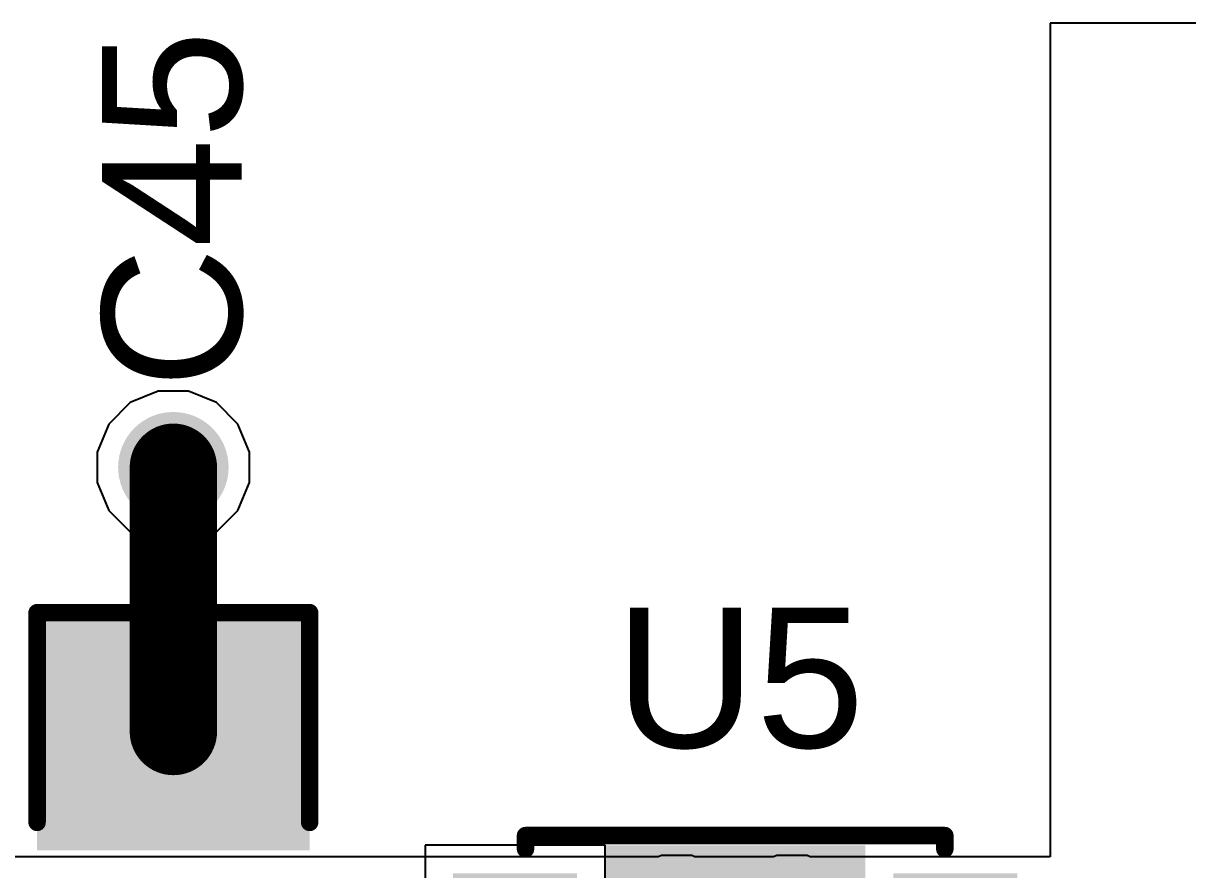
# Model space of a CAD drawing. Header units: inches. Extents: x -5 to 5328, y -4 to 5281.
# Drawn here: x 16.78 to 25.24, y 4.43 to 10.58 of the extents above; entities that cross this region are included whole.
import ezdxf

# ---------------------------------------------------------------- set-up
doc = ezdxf.new("R2010")
doc.units = ezdxf.units.IN
for name, color, linetype in [('Bottom Layer', 5, 'Continuous'), ('Bottom Solder', 6, 'Continuous'), ('Drill Drawing', 1, 'Continuous'), ('Layer 1', 16, 'Continuous'), ('Layer 2', 76, 'Continuous'), ('Top Layer', 1, 'Continuous'), ('Top Overlay', 2, 'Continuous'), ('Top Paste', 8, 'Continuous'), ('Top Solder', 216, 'Continuous'), ('Via Holes', 16, 'Continuous')]:
    doc.layers.add(name, color=color, linetype=linetype)
doc.styles.add('Arial', font='', dxfattribs={"height": 0.2})
doc.styles.get('Arial').set_extended_font_data('Arial')

# ---------------------------------------------------------------- blocks, each defined once
blk = doc.blocks.new('DFN_6_3_3__10')
at = {"layer": 'Top Layer'}
for points in [[(-1.2001, 1.2), (-1.2001, 0.7), (-2.0001, 0.7), (-2.0001, 1.2)], [(2.0001, 1.2), (2.0001, 0.7), (1.2001, 0.7), (1.2001, 1.2)], [(0.7749, 1.15), (0.7749, -1.15), (-0.7751, -1.15), (-0.7751, 1.15)], [(-1.2001, 0.25), (-1.2001, -0.25), (-2.0001, -0.25), (-2.0001, 0.25)], [(2.0001, 0.25), (2.0001, -0.25), (1.2001, -0.25), (1.2001, 0.25)], [(-1.2001, -0.7), (-1.2001, -1.2), (-2.0001, -1.2), (-2.0001, -0.7)], [(2.0001, -0.7), (2.0001, -1.2), (1.2001, -1.2), (1.2001, -0.7)]]:
    blk.add_hatch(color=1, dxfattribs=at).paths.add_polyline_path(points)
at = {"layer": 'Top Paste'}
for points in [[(-1.2001, 1.2), (-1.2001, 0.7), (-2.0001, 0.7), (-2.0001, 1.2)], [(2.0001, 1.2), (2.0001, 0.7), (1.2001, 0.7), (1.2001, 1.2)], [(0.7749, 1.15), (0.7749, -1.15), (-0.7751, -1.15), (-0.7751, 1.15)], [(-1.2001, 0.25), (-1.2001, -0.25), (-2.0001, -0.25), (-2.0001, 0.25)], [(2.0001, 0.25), (2.0001, -0.25), (1.2001, -0.25), (1.2001, 0.25)], [(-1.2001, -0.7), (-1.2001, -1.2), (-2.0001, -1.2), (-2.0001, -0.7)], [(2.0001, -0.7), (2.0001, -1.2), (1.2001, -1.2), (1.2001, -0.7)]]:
    blk.add_hatch(color=8, dxfattribs=at).paths.add_polyline_path(points)
at = {"layer": 'Top Solder'}
for points in [[(-1.1493, 1.2508), (-1.1493, 0.6492), (-2.0509, 0.6492), (-2.0509, 1.2508)], [(0.8257, 1.2008), (0.8257, -1.2008), (-0.8259, -1.2008), (-0.8259, 1.2008)], [(2.0509, 1.2508), (2.0509, 0.6492), (1.1493, 0.6492), (1.1493, 1.2508)], [(-1.1493, 0.3008), (-1.1493, -0.3008), (-2.0509, -0.3008), (-2.0509, 0.3008)], [(2.0509, 0.3008), (2.0509, -0.3008), (1.1493, -0.3008), (1.1493, 0.3008)], [(-1.1493, -0.6492), (-1.1493, -1.2508), (-2.0509, -1.2508), (-2.0509, -0.6492)], [(2.0509, -0.6492), (2.0509, -1.2508), (1.1493, -1.2508), (1.1493, -0.6492)]]:
    blk.add_hatch(color=216, dxfattribs=at).paths.add_polyline_path(points)
at = {"layer": 'Top Overlay'}
for points in [[(-1.524, 1.4262, 0.127, 0.127, 0), (-1.524, 1.5241, 0.127, 0.127, 0)], [(-1.524, 1.5241, 0.127, 0.127, 0), (0.381, 1.5241, 0.127, 0.127, 0)], [(0.254, 1.5241, 0.127, 0.127, 0), (1.524, 1.5241, 0.127, 0.127, 0)], [(1.524, 1.4262, 0.127, 0.127, 0), (1.524, 1.5241, 0.127, 0.127, 0)], [(-2.2605, 0.8484, 0.127, 0.127, 0), (-2.2605, 1.1024, 0.127, 0.127, 0)], [(-2.2605, 1.1024, 0.127, 0.127, 0), (-2.1335, 0.9754, 0.127, 0.127, 0)], [(-2.2605, 0.8484, 0.127, 0.127, 0), (-2.1335, 0.9754, 0.127, 0.127, 0)], [(-1.524, -1.5239, 0.127, 0.127, 0), (-1.524, -1.426, 0.127, 0.127, 0)], [(1.524, -1.5239, 0.127, 0.127, 0), (1.524, -1.426, 0.127, 0.127, 0)], [(-1.524, -1.5239, 0.127, 0.127, 0), (1.524, -1.5239, 0.127, 0.127, 0)]]:
    blk.add_lwpolyline(points, format="xyseb", dxfattribs=at)
for points in [[(-1.5557, 1.5241, 0.0635, 0.0635, 1), (-1.4923, 1.5241, 0.0635, 0.0635, 1)], [(-1.5557, 1.5241, 0.0635, 0.0635, 1), (-1.4923, 1.5241, 0.0635, 0.0635, 1)], [(0.2223, 1.5241, 0.0635, 0.0635, 1), (0.2857, 1.5241, 0.0635, 0.0635, 1)], [(0.3493, 1.5241, 0.0635, 0.0635, 1), (0.4128, 1.5241, 0.0635, 0.0635, 1)], [(1.4923, 1.5241, 0.0635, 0.0635, 1), (1.5557, 1.5241, 0.0635, 0.0635, 1)], [(1.4923, 1.5241, 0.0635, 0.0635, 1), (1.5557, 1.5241, 0.0635, 0.0635, 1)], [(-1.5557, 1.4262, 0.0635, 0.0635, 1), (-1.4923, 1.4262, 0.0635, 0.0635, 1)], [(1.4923, 1.4262, 0.0635, 0.0635, 1), (1.5557, 1.4262, 0.0635, 0.0635, 1)], [(-2.2922, 1.1024, 0.0635, 0.0635, 1), (-2.2287, 1.1024, 0.0635, 0.0635, 1)], [(-2.2922, 1.1024, 0.0635, 0.0635, 1), (-2.2287, 1.1024, 0.0635, 0.0635, 1)], [(-2.1652, 0.9754, 0.0635, 0.0635, 1), (-2.1017, 0.9754, 0.0635, 0.0635, 1)], [(-2.1652, 0.9754, 0.0635, 0.0635, 1), (-2.1017, 0.9754, 0.0635, 0.0635, 1)], [(-2.2922, 0.8484, 0.0635, 0.0635, 1), (-2.2287, 0.8484, 0.0635, 0.0635, 1)], [(-2.2922, 0.8484, 0.0635, 0.0635, 1), (-2.2287, 0.8484, 0.0635, 0.0635, 1)], [(-1.5557, -1.426, 0.0635, 0.0635, 1), (-1.4923, -1.426, 0.0635, 0.0635, 1)], [(1.4923, -1.426, 0.0635, 0.0635, 1), (1.5557, -1.426, 0.0635, 0.0635, 1)], [(-1.5557, -1.5239, 0.0635, 0.0635, 1), (-1.4923, -1.5239, 0.0635, 0.0635, 1)], [(-1.5557, -1.5239, 0.0635, 0.0635, 1), (-1.4923, -1.5239, 0.0635, 0.0635, 1)], [(1.4923, -1.5239, 0.0635, 0.0635, 1), (1.5557, -1.5239, 0.0635, 0.0635, 1)], [(1.4923, -1.5239, 0.0635, 0.0635, 1), (1.5557, -1.5239, 0.0635, 0.0635, 1)]]:
    blk.add_lwpolyline(points, format="xyseb", close=True, dxfattribs=at)
blk = doc.blocks.new('C___1206_166')
at = {"layer": 'Top Layer'}
for points in [[(-2.032, 0.889), (-0.508, 0.889), (-0.508, -0.889), (-2.032, -0.889)], [(0.508, 0.889), (2.032, 0.889), (2.032, -0.889), (0.508, -0.889)]]:
    blk.add_hatch(color=1, dxfattribs=at).paths.add_polyline_path(points)
at = {"layer": 'Top Paste'}
for points in [[(-2.032, 0.889), (-0.508, 0.889), (-0.508, -0.889), (-2.032, -0.889)], [(0.508, 0.889), (2.032, 0.889), (2.032, -0.889), (0.508, -0.889)]]:
    blk.add_hatch(color=8, dxfattribs=at).paths.add_polyline_path(points)
at = {"layer": 'Top Solder'}
for points in [[(-2.1336, 0.9906), (-0.4064, 0.9906), (-0.4064, -0.9906), (-2.1336, -0.9906)], [(0.4064, 0.9906), (2.1336, 0.9906), (2.1336, -0.9906), (0.4064, -0.9906)]]:
    blk.add_hatch(color=216, dxfattribs=at).paths.add_polyline_path(points)
at = {"layer": 'Top Overlay'}
for points in [[(-2.1336, -0.9906, 0.127, 0.127, 0), (-2.1336, 0.9906, 0.127, 0.127, 0)], [(-0.6096, 0.9906, 0.127, 0.127, 0), (-2.1336, 0.9906, 0.127, 0.127, 0)], [(2.1336, 0.9906, 0.127, 0.127, 0), (0.6096, 0.9906, 0.127, 0.127, 0)], [(2.1336, -0.9906, 0.127, 0.127, 0), (2.1336, 0.9906, 0.127, 0.127, 0)], [(-0.6096, -0.9906, 0.127, 0.127, 0), (-2.1336, -0.9906, 0.127, 0.127, 0)], [(2.1336, -0.9906, 0.127, 0.127, 0), (0.6096, -0.9906, 0.127, 0.127, 0)]]:
    blk.add_lwpolyline(points, format="xyseb", dxfattribs=at)
for points in [[(-2.1654, 0.9906, 0.0635, 0.0635, 1), (-2.1019, 0.9906, 0.0635, 0.0635, 1)], [(-2.1654, 0.9906, 0.0635, 0.0635, 1), (-2.1019, 0.9906, 0.0635, 0.0635, 1)], [(-0.6413, 0.9906, 0.0635, 0.0635, 1), (-0.5778, 0.9906, 0.0635, 0.0635, 1)], [(0.5778, 0.9906, 0.0635, 0.0635, 1), (0.6413, 0.9906, 0.0635, 0.0635, 1)], [(2.1019, 0.9906, 0.0635, 0.0635, 1), (2.1654, 0.9906, 0.0635, 0.0635, 1)], [(2.1019, 0.9906, 0.0635, 0.0635, 1), (2.1654, 0.9906, 0.0635, 0.0635, 1)], [(-2.1654, -0.9906, 0.0635, 0.0635, 1), (-2.1019, -0.9906, 0.0635, 0.0635, 1)], [(-2.1654, -0.9906, 0.0635, 0.0635, 1), (-2.1019, -0.9906, 0.0635, 0.0635, 1)], [(-0.6413, -0.9906, 0.0635, 0.0635, 1), (-0.5778, -0.9906, 0.0635, 0.0635, 1)], [(0.5778, -0.9906, 0.0635, 0.0635, 1), (0.6413, -0.9906, 0.0635, 0.0635, 1)], [(2.1019, -0.9906, 0.0635, 0.0635, 1), (2.1654, -0.9906, 0.0635, 0.0635, 1)], [(2.1019, -0.9906, 0.0635, 0.0635, 1), (2.1654, -0.9906, 0.0635, 0.0635, 1)]]:
    blk.add_lwpolyline(points, format="xyseb", close=True, dxfattribs=at)

msp = doc.modelspace()

# ---------------------------------------------------------------- hatches: boundary and pattern name
at = {"layer": 'Bottom Layer'}
h = msp.add_hatch(color=5, dxfattribs=at)
edge = h.paths.add_edge_path()
edge.add_arc((17.8664, 7.3566), 0.3, 0, 360)
at = {"layer": 'Bottom Solder'}
h = msp.add_hatch(color=6, dxfattribs=at)
edge = h.paths.add_edge_path()
edge.add_arc((17.8664, 7.3566), 0.4016, 0, 360)
at = {"layer": 'Layer 1'}
h = msp.add_hatch(color=16, dxfattribs=at)
edge = h.paths.add_edge_path()
edge.add_arc((17.8664, 7.3566), 0.3, 0, 360)
at = {"layer": 'Layer 2'}
h = msp.add_hatch(color=76, dxfattribs=at)
edge = h.paths.add_edge_path()
edge.add_arc((17.8664, 7.3566), 0.3, 0, 360)
at = {"layer": 'Top Layer'}
h = msp.add_hatch(color=1, dxfattribs=at)
edge = h.paths.add_edge_path()
edge.add_arc((17.8664, 7.3566), 0.3, 0, 360)
msp.add_hatch(color=1, dxfattribs=at).paths.add_polyline_path([(21.0042, 0.938), (22.8963, 0.938), (22.8963, 4.6103), (21.0042, 4.6103)])
at = {"layer": 'Top Solder'}
h = msp.add_hatch(color=216, dxfattribs=at)
edge = h.paths.add_edge_path()
edge.add_arc((17.8664, 7.3566), 0.4016, 0, 360)
at = {"layer": 'Via Holes'}
h = msp.add_hatch(color=7, dxfattribs=at)
edge = h.paths.add_edge_path()
edge.add_arc((17.8664, 7.3566), 0.15, 0, 360)

# ---------------------------------------------------------------- linework, layer by layer
at = {"layer": 'Drill Drawing'}
for points in [[(17.7394, 7.4836, 0.0508, 0.0508, 0), (17.8664, 7.6106, 0.0508, 0.0508, 0)], [(17.8664, 7.6106, 0.0508, 0.0508, 0), (17.9934, 7.4836, 0.0508, 0.0508, 0)], [(17.7902, 7.4328, 0.0508, 0.0508, 0), (17.8664, 7.509, 0.0508, 0.0508, 0)], [(17.8664, 7.509, 0.0508, 0.0508, 0), (17.9426, 7.4328, 0.0508, 0.0508, 0)], [(17.6124, 7.4836, 0.0508, 0.0508, 0), (17.7394, 7.3566, 0.0508, 0.0508, 0)], [(17.6124, 7.4836, 0.0508, 0.0508, 0), (17.7394, 7.4836, 0.0508, 0.0508, 0)], [(17.714, 7.4328, 0.0508, 0.0508, 0), (17.7902, 7.3566, 0.0508, 0.0508, 0)], [(17.714, 7.4328, 0.0508, 0.0508, 0), (17.7902, 7.4328, 0.0508, 0.0508, 0)], [(17.9426, 7.4328, 0.0508, 0.0508, 0), (18.0188, 7.4328, 0.0508, 0.0508, 0)], [(17.9426, 7.3566, 0.0508, 0.0508, 0), (18.0188, 7.4328, 0.0508, 0.0508, 0)], [(17.9934, 7.4836, 0.0508, 0.0508, 0), (18.1204, 7.4836, 0.0508, 0.0508, 0)], [(17.9934, 7.3566, 0.0508, 0.0508, 0), (18.1204, 7.4836, 0.0508, 0.0508, 0)], [(17.6124, 7.2296, 0.0508, 0.0508, 0), (17.7394, 7.3566, 0.0508, 0.0508, 0)], [(17.714, 7.2804, 0.0508, 0.0508, 0), (17.7902, 7.3566, 0.0508, 0.0508, 0)], [(17.9426, 7.3566, 0.0508, 0.0508, 0), (18.0188, 7.2804, 0.0508, 0.0508, 0)], [(17.9934, 7.3566, 0.0508, 0.0508, 0), (18.1204, 7.2296, 0.0508, 0.0508, 0)], [(17.714, 7.2804, 0.0508, 0.0508, 0), (17.7902, 7.2804, 0.0508, 0.0508, 0)], [(17.7902, 7.2804, 0.0508, 0.0508, 0), (17.8664, 7.2042, 0.0508, 0.0508, 0)], [(17.8664, 7.2042, 0.0508, 0.0508, 0), (17.9426, 7.2804, 0.0508, 0.0508, 0)], [(17.9426, 7.2804, 0.0508, 0.0508, 0), (18.0188, 7.2804, 0.0508, 0.0508, 0)], [(17.6124, 7.2296, 0.0508, 0.0508, 0), (17.7394, 7.2296, 0.0508, 0.0508, 0)], [(17.7394, 7.2296, 0.0508, 0.0508, 0), (17.8664, 7.1026, 0.0508, 0.0508, 0)], [(17.8664, 7.1026, 0.0508, 0.0508, 0), (17.9934, 7.2296, 0.0508, 0.0508, 0)], [(17.9934, 7.2296, 0.0508, 0.0508, 0), (18.1204, 7.2296, 0.0508, 0.0508, 0)]]:
    msp.add_lwpolyline(points, format="xyseb", dxfattribs=at)
for points in [[(17.8537, 7.6106, 0.0254, 0.0254, 1), (17.8791, 7.6106, 0.0254, 0.0254, 1)], [(17.8537, 7.6106, 0.0254, 0.0254, 1), (17.8791, 7.6106, 0.0254, 0.0254, 1)], [(17.8537, 7.509, 0.0254, 0.0254, 1), (17.8791, 7.509, 0.0254, 0.0254, 1)], [(17.8537, 7.509, 0.0254, 0.0254, 1), (17.8791, 7.509, 0.0254, 0.0254, 1)], [(17.5997, 7.4836, 0.0254, 0.0254, 1), (17.6251, 7.4836, 0.0254, 0.0254, 1)], [(17.5997, 7.4836, 0.0254, 0.0254, 1), (17.6251, 7.4836, 0.0254, 0.0254, 1)], [(17.7013, 7.4328, 0.0254, 0.0254, 1), (17.7267, 7.4328, 0.0254, 0.0254, 1)], [(17.7013, 7.4328, 0.0254, 0.0254, 1), (17.7267, 7.4328, 0.0254, 0.0254, 1)], [(17.7267, 7.4836, 0.0254, 0.0254, 1), (17.7521, 7.4836, 0.0254, 0.0254, 1)], [(17.7267, 7.4836, 0.0254, 0.0254, 1), (17.7521, 7.4836, 0.0254, 0.0254, 1)], [(17.7775, 7.4328, 0.0254, 0.0254, 1), (17.8029, 7.4328, 0.0254, 0.0254, 1)], [(17.7775, 7.4328, 0.0254, 0.0254, 1), (17.8029, 7.4328, 0.0254, 0.0254, 1)], [(17.9299, 7.4328, 0.0254, 0.0254, 1), (17.9553, 7.4328, 0.0254, 0.0254, 1)], [(17.9299, 7.4328, 0.0254, 0.0254, 1), (17.9553, 7.4328, 0.0254, 0.0254, 1)], [(17.9807, 7.4836, 0.0254, 0.0254, 1), (18.0061, 7.4836, 0.0254, 0.0254, 1)], [(17.9807, 7.4836, 0.0254, 0.0254, 1), (18.0061, 7.4836, 0.0254, 0.0254, 1)], [(18.0061, 7.4328, 0.0254, 0.0254, 1), (18.0315, 7.4328, 0.0254, 0.0254, 1)], [(18.0061, 7.4328, 0.0254, 0.0254, 1), (18.0315, 7.4328, 0.0254, 0.0254, 1)], [(18.1077, 7.4836, 0.0254, 0.0254, 1), (18.1331, 7.4836, 0.0254, 0.0254, 1)], [(18.1077, 7.4836, 0.0254, 0.0254, 1), (18.1331, 7.4836, 0.0254, 0.0254, 1)], [(17.7267, 7.3566, 0.0254, 0.0254, 1), (17.7521, 7.3566, 0.0254, 0.0254, 1)], [(17.7267, 7.3566, 0.0254, 0.0254, 1), (17.7521, 7.3566, 0.0254, 0.0254, 1)], [(17.7775, 7.3566, 0.0254, 0.0254, 1), (17.8029, 7.3566, 0.0254, 0.0254, 1)], [(17.7775, 7.3566, 0.0254, 0.0254, 1), (17.8029, 7.3566, 0.0254, 0.0254, 1)], [(17.9299, 7.3566, 0.0254, 0.0254, 1), (17.9553, 7.3566, 0.0254, 0.0254, 1)], [(17.9299, 7.3566, 0.0254, 0.0254, 1), (17.9553, 7.3566, 0.0254, 0.0254, 1)], [(17.9807, 7.3566, 0.0254, 0.0254, 1), (18.0061, 7.3566, 0.0254, 0.0254, 1)], [(17.9807, 7.3566, 0.0254, 0.0254, 1), (18.0061, 7.3566, 0.0254, 0.0254, 1)], [(17.7013, 7.2804, 0.0254, 0.0254, 1), (17.7267, 7.2804, 0.0254, 0.0254, 1)], [(17.7013, 7.2804, 0.0254, 0.0254, 1), (17.7267, 7.2804, 0.0254, 0.0254, 1)], [(17.7775, 7.2804, 0.0254, 0.0254, 1), (17.8029, 7.2804, 0.0254, 0.0254, 1)], [(17.7775, 7.2804, 0.0254, 0.0254, 1), (17.8029, 7.2804, 0.0254, 0.0254, 1)], [(17.9299, 7.2804, 0.0254, 0.0254, 1), (17.9553, 7.2804, 0.0254, 0.0254, 1)], [(17.9299, 7.2804, 0.0254, 0.0254, 1), (17.9553, 7.2804, 0.0254, 0.0254, 1)], [(18.0061, 7.2804, 0.0254, 0.0254, 1), (18.0315, 7.2804, 0.0254, 0.0254, 1)], [(18.0061, 7.2804, 0.0254, 0.0254, 1), (18.0315, 7.2804, 0.0254, 0.0254, 1)], [(17.5997, 7.2296, 0.0254, 0.0254, 1), (17.6251, 7.2296, 0.0254, 0.0254, 1)], [(17.5997, 7.2296, 0.0254, 0.0254, 1), (17.6251, 7.2296, 0.0254, 0.0254, 1)], [(17.7267, 7.2296, 0.0254, 0.0254, 1), (17.7521, 7.2296, 0.0254, 0.0254, 1)], [(17.7267, 7.2296, 0.0254, 0.0254, 1), (17.7521, 7.2296, 0.0254, 0.0254, 1)], [(17.8537, 7.2042, 0.0254, 0.0254, 1), (17.8791, 7.2042, 0.0254, 0.0254, 1)], [(17.8537, 7.2042, 0.0254, 0.0254, 1), (17.8791, 7.2042, 0.0254, 0.0254, 1)], [(17.9807, 7.2296, 0.0254, 0.0254, 1), (18.0061, 7.2296, 0.0254, 0.0254, 1)], [(17.9807, 7.2296, 0.0254, 0.0254, 1), (18.0061, 7.2296, 0.0254, 0.0254, 1)], [(18.1077, 7.2296, 0.0254, 0.0254, 1), (18.1331, 7.2296, 0.0254, 0.0254, 1)], [(18.1077, 7.2296, 0.0254, 0.0254, 1), (18.1331, 7.2296, 0.0254, 0.0254, 1)], [(17.8537, 7.1026, 0.0254, 0.0254, 1), (17.8791, 7.1026, 0.0254, 0.0254, 1)], [(17.8537, 7.1026, 0.0254, 0.0254, 1), (17.8791, 7.1026, 0.0254, 0.0254, 1)]]:
    msp.add_lwpolyline(points, format="xyseb", close=True, dxfattribs=at)
at = {"layer": 'Layer 2'}
for p, q in [((41.9919, 10.5824), (24.2391, 10.5824)), ((24.2391, 10.5824), (24.2391, 4.5264)), ((17.7563, 7.9106), (17.5526, 7.8263)), ((17.9766, 7.9106), (17.7563, 7.9106)), ((18.1803, 7.8263), (17.9766, 7.9106)), ((17.5526, 7.8263), (17.3968, 7.6704)), ((18.3361, 7.6704), (18.1803, 7.8263)), ((17.3968, 7.6704), (17.3124, 7.4668)), ((18.4204, 7.4668), (18.3361, 7.6704)), ((17.3124, 7.4668), (17.3124, 7.2464)), ((18.4204, 7.2464), (18.4204, 7.4668)), ((17.3124, 7.2464), (17.3968, 7.0428)), ((18.3361, 7.0428), (18.4204, 7.2464)), ((17.3968, 7.0428), (17.5526, 6.887)), ((18.1803, 6.887), (18.3361, 7.0428)), ((17.5526, 6.887), (17.7563, 6.8026)), ((17.9766, 6.8026), (18.1803, 6.887)), ((17.7563, 6.8026), (17.9766, 6.8026)), ((21.3911, 4.5264), (9.1007, 4.5264)), ((21.414, 4.5359), (21.3911, 4.5264)), ((21.6344, 4.5359), (21.414, 4.5359)), ((21.6574, 4.5264), (21.6344, 4.5359)), ((22.2293, 4.5264), (21.6574, 4.5264)), ((22.2522, 4.5359), (22.2293, 4.5264)), ((22.4726, 4.5359), (22.2522, 4.5359)), ((22.4956, 4.5264), (22.4726, 4.5359)), ((24.2391, 4.5264), (22.4956, 4.5264))]:
    msp.add_line(p, q, dxfattribs=at)
at = {"layer": 'Top Layer'}
for p, q in [((21.0042, 4.6103), (19.6962, 4.6103)), ((19.6962, 4.6103), (19.6962, 4.1869)), ((21.0042, 4.1478), (21.0042, 4.6103))]:
    msp.add_line(p, q, dxfattribs=at)
msp.add_lwpolyline([(17.8664, 5.4366, 0.635, 0.635, 0), (17.8664, 7.3566, 0.635, 0.635, 0)], format="xyseb", dxfattribs=at)
for points in [[(17.7077, 7.3566, 0.3175, 0.3175, 1), (18.0252, 7.3566, 0.3175, 0.3175, 1)], [(17.7077, 5.4366, 0.3175, 0.3175, 1), (18.0252, 5.4366, 0.3175, 0.3175, 1)]]:
    msp.add_lwpolyline(points, format="xyseb", close=True, dxfattribs=at)

# ---------------------------------------------------------------- block references
at = {"rotation": 270}
msp.add_blockref('C___1206_166', (17.8664, 4.1666), dxfattribs=at)
msp.add_blockref('DFN_6_3_3__10', (21.9503, 3.1564))

# ---------------------------------------------------------------- texts
at = {"layer": 'Top Overlay', "style": 'Arial'}
msp.add_text('C45', height=1.016, rotation=90, dxfattribs=at).set_placement((18.3628, 7.9292))
msp.add_text('U5', height=1.016, dxfattribs=at).set_placement((21.0764, 5.3194))

doc.saveas('drawing.dxf')
